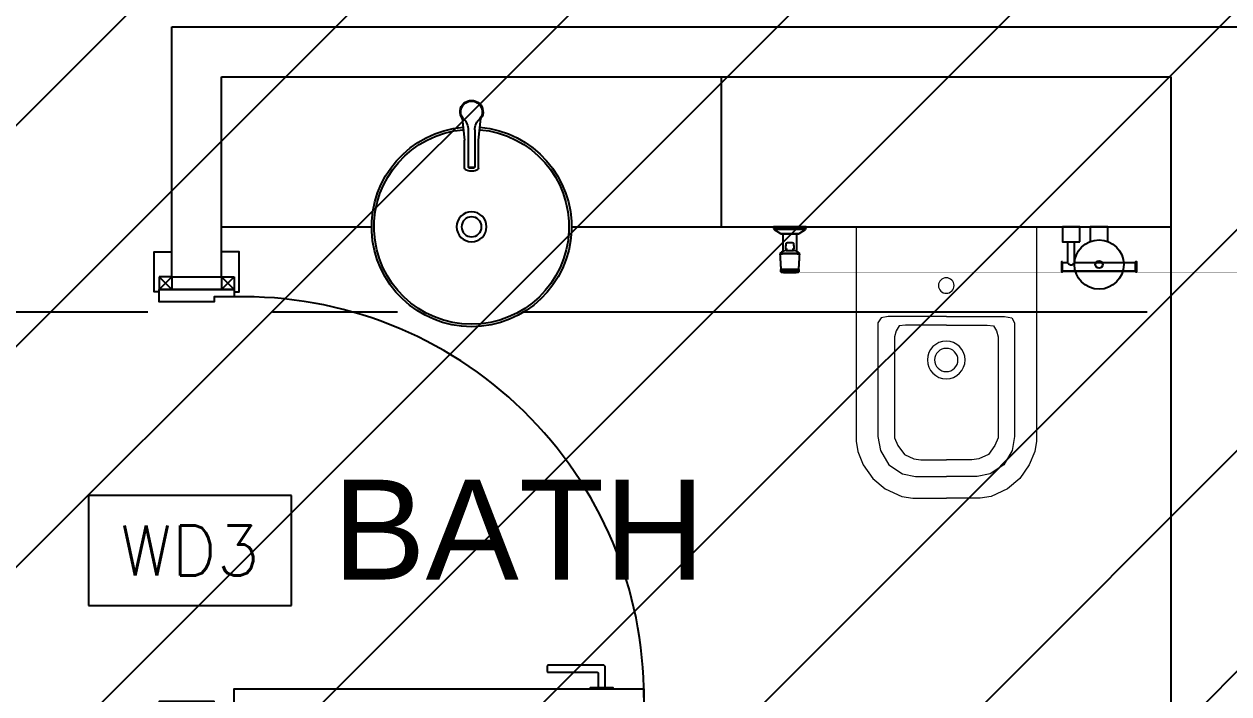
# Model space of a CAD drawing. Header units: centimetres. Extents: x -7408 to 35293, y -3951 to 3084.
# Drawn here: x -869.5 to -628.5, y 2064.5 to 2198.6 of the extents above; entities that cross this region are included whole.
import ezdxf

# ---------------------------------------------------------------- set-up
doc = ezdxf.new("R2010")
doc.units = ezdxf.units.CM
doc.header["$LTSCALE"] = 100
doc.header["$MEASUREMENT"] = 0
doc.header["$PDMODE"] = 35
doc.header["$PDSIZE"] = 2
doc.linetypes.add('GRID$0$GRID$0$XREF GRID$0$GRIDS$0$CENTER', pattern=[2, 1.25, -0.25, 0.25, -0.25])
for name, color, linetype in [('A0-01 FLOOR PLANS$0$BATH FIXTURES', 85, 'Continuous'), ('A0-01 FLOOR PLANS$0$COUNTERS', 85, 'Continuous'), ('A0-01 FLOOR PLANS$0$DOOR', 1, 'Continuous'), ('A0-01 FLOOR PLANS$0$TEXT', 3, 'Continuous'), ('A0-01 FLOOR PLANS$0$TEXT-SCHED', 3, 'Continuous'), ('A0-01 FLOOR PLANS$0$TILE', 252, 'Continuous'), ('A0-01 FLOOR PLANS$0$WALL-01', 7, 'Continuous'), ('DCCA-USABLE AREA', 10, 'Continuous'), ('GRID$0$XREF GRID', 11, 'GRID$0$GRID$0$XREF GRID$0$GRIDS$0$CENTER')]:
    doc.layers.add(name, color=color, linetype=linetype)
doc.styles.add('A0-01 FLOOR PLANS$0$A0-01 GROUND FLOOR PLAN - For Entry modification$0$ROMANS', font='romans')
doc.styles.add('A0-01 FLOOR PLANS$0$ART-PS-1', font='arial.ttf', dxfattribs={"height": 20})
doc.dimstyles.new('A0-01 FLOOR PLANS$0$A0-01 GROUND FLOOR PLAN - For Entry modification$0$text', dxfattribs={"dimtxt": 18, "dimasz": 10, "dimexe": 10, "dimexo": 10, "dimgap": -6, "dimtad": 1, "dimtih": 1, "dimtoh": 1, "dimdec": 0, "dimdsep": 46, "dimtxsty": 'A0-01 FLOOR PLANS$0$A0-01 GROUND FLOOR PLAN - For Entry modification$0$ROMANS', "dimblk1": 'A0-01 FLOOR PLANS$0$A0-01 GROUND FLOOR PLAN - For Entry modification$0$_ARCHTICK', "dimblk2": 'A0-01 FLOOR PLANS$0$A0-01 GROUND FLOOR PLAN - For Entry modification$0$_ARCHTICK', "dimsah": 1, "dimcen": 25, "dimdle": 10, "dimse1": 1, "dimse2": 1, "dimsd1": 1, "dimsd2": 1, "dimclrd": 1, "dimclre": 1, "dimclrt": 2, "dimadec": 0, "dimazin": 0, "dimtfac": 1, "dimtdec": 0, "dimtmove": 2, "dimatfit": 3, "dimldrblk": 'A0-01 FLOOR PLANS$0$A0-01 GROUND FLOOR PLAN - For Entry modification$0$_ARCHTICK', "dimfxl": 1, "dimtolj": 1, "dimtzin": 0, "dimarcsym": 0})

# ---------------------------------------------------------------- blocks, each defined once
blk = doc.blocks.new('GRID')
at = {"layer": 'GRID$0$XREF GRID'}
blk.add_line((-1969.8, 2140.98), (-230.24, 2140.98), dxfattribs=at)
blk = doc.blocks.new('A0-01 FLOOR PLANS$0$Bath_WashBasin_D-40_01')
for p, q in [((-1.4, -7.96), (-1.88, -3.63)), ((1.88, -3.63), (1.4, -7.96)), ((-0.65, -5.9), (-0.65, -13.37)), ((0.65, -5.9), (0.65, -13.37)), ((-1.4, -13.5), (-1.4, -7.96)), ((1.4, -13.5), (1.4, -7.96)), ((0.65, -13.37), (-0.65, -13.37))]:
    blk.add_line(p, q)
for radius in [3, 2]:
    blk.add_circle((0, -25.3), radius)
for centre, radius, start, end in [((0, -2.3), 2.3, 324.6388, 215.3612), ((0, -2.3), 2.15, 320.9725, 219.0275), ((-3.61, -5.89), 2.96, 359.8082, 49.0473), ((3.61, -5.89), 2.96, 130.9527, 180.1918), ((0, -25.3), 20, 94.8311, 85.1689), ((0, -25.3), 19.5, 94.7941, 85.2059), ((0, -12.55), 1.05, 231.7534, 308.2466)]:
    blk.add_arc(centre, radius, start, end)
blk.add_ellipse((0, -13.5), major_axis=(-1.4, 0), ratio=0.500001, start_param=6.283185, end_param=9.424778)
blk = doc.blocks.new('A0-01 FLOOR PLANS$0$BID2')
at = {"layer": 'A0-01 FLOOR PLANS$0$BATH FIXTURES', "lineweight": 18}
for points in [[(18.07, 0), (0, 0), (0, -42.87), (0.38, -44.94), (1.44, -47.63), (3.36, -50.37), (5.82, -52.44), (9.13, -53.98), (11.34, -54.31), (18.07, -54.31)], [(18.07, 0), (36.1, 0), (36.1, -42.87), (35.76, -44.94), (34.65, -47.63), (32.78, -50.37), (30.28, -52.44), (27.01, -53.98), (24.8, -54.31), (18.07, -54.31)], [(18.07, -17.93), (6.44, -17.93), (5, -18.22), (4.37, -19.23), (4.37, -41.96), (4.9, -44.75), (6.58, -47.63), (9.28, -49.41), (11.92, -49.99), (18.07, -49.99)], [(18.07, -17.93), (29.7, -17.93), (31.15, -18.22), (31.72, -19.23), (31.72, -41.96), (31.24, -44.75), (29.56, -47.63), (26.82, -49.41), (24.22, -49.99), (18.07, -49.99)], [(18.07, -19.66), (9.9, -19.66), (8.6, -19.8), (8.03, -20.81), (7.69, -22.01), (7.69, -42.2), (8.36, -43.74), (9.66, -45.56), (11.58, -46.43), (12.93, -46.62), (18.07, -46.62)], [(18.07, -19.66), (26.24, -19.66), (27.49, -19.8), (28.12, -20.81), (28.45, -22.01), (28.45, -42.2), (27.78, -43.74), (26.48, -45.56), (24.56, -46.43), (23.17, -46.62), (18.07, -46.62)]]:
    blk.add_lwpolyline(points, dxfattribs=at)
for points in [[(16.49, -11.75), (16.49, -10.89), (17.19, -10.19), (18.05, -10.19), (18.91, -10.19), (19.61, -10.89), (19.61, -11.75), (19.61, -12.61), (18.91, -13.31), (18.05, -13.31), (17.19, -13.31), (16.49, -12.61), (16.49, -11.75)], [(14.28, -26.65), (14.28, -24.57), (15.96, -22.88), (18.05, -22.88), (20.13, -22.88), (21.82, -24.57), (21.82, -26.65), (21.82, -28.74), (20.13, -30.42), (18.05, -30.42), (15.96, -30.42), (14.28, -28.74), (14.28, -26.65)], [(15.72, -26.65), (15.72, -25.36), (16.76, -24.32), (18.05, -24.32), (19.34, -24.32), (20.38, -25.36), (20.38, -26.65), (20.38, -27.94), (19.34, -28.98), (18.05, -28.98), (16.76, -28.98), (15.72, -27.94), (15.72, -26.65)]]:
    blk.add_open_spline(points, degree=3, knots=[0, 0, 0, 0, 1, 1, 1, 2, 2, 2, 3, 3, 3, 4, 4, 4, 4], dxfattribs=at)
blk = doc.blocks.new('A0-01 FLOOR PLANS$0$A$Cadd0125e')
at = {"layer": 'A0-01 FLOOR PLANS$0$BATH FIXTURES'}
for p, q in [((7.82, 5.1), (7.82, 1.4)), ((8.65, 0.09), (8.65, 6.41)), ((8.82, 6.5), (8.82, 0)), ((9.16, 1.25), (9.16, 5.25)), ((7.76, 4.63), (4.26, 4.63)), ((4.84, 3.94), (4.44, 3.93)), ((4.84, 3.94), (4.44, 3.93)), ((4.44, 2.57), (4.84, 2.56)), ((4.82, 3.93), (4.82, 3.93)), ((5.52, 4.07), (5.32, 4.07)), ((5.32, 2.42), (5.52, 2.43)), ((4.26, 1.86), (7.76, 1.86))]:
    blk.add_line(p, q, dxfattribs=at)
for points in [[(0.59, 5.04), (0.27, 5.04)], [(0.27, 1.46), (0.59, 1.46)]]:
    blk.add_lwpolyline(points, close=True, dxfattribs=at)
blk.add_lwpolyline([(3.89, 5.15, 0.00277), (3.87, 5.16, 0.001337), (3.87, 5.17, -0.020661), (3.87, 1.33, 0.001362), (3.87, 1.34, 0.00279), (3.89, 1.35)], format="xyb", dxfattribs=at)
for points in [[(8.65, 0.09, 0.257001), (8.82, 0), (9.16, 0), (9.16, 6.5), (8.82, 6.5, 0.257001), (8.65, 6.41), (7.82, 5.1, 0.142087), (7.76, 4.88), (7.76, 1.62, 0.142087), (7.82, 1.4)], [(0.03, 4.1, 0.404323), (0, 4.07, -0.404323)], [(0.03, 3.39, 0.404323), (0, 3.36, -0.404323)], [(0.03, 2.67, 0.404323), (0, 2.65, -0.404323)], [(0.04, 4.54, 0.404323), (0.01, 4.51, -0.404323)], [(0.01, 3.84, 0.056358), (0.01, 3.83, -0.056358)], [(0.04, 2.91, 0.404323), (0.01, 2.88, -0.404323)], [(0.05, 4.16, 0.404323), (0.02, 4.13, -0.404323)], [(0.05, 3, 0.404323), (0.02, 2.97, -0.404323)], [(0.04, 2.23, 0.404323), (0.01, 2.21, -0.404323)]]:
    blk.add_lwpolyline(points, format="xyb", close=True, dxfattribs=at)
for centre, radius, start, end in [((3.72, 5.02), 0.207, 45.4618, 99.4976), ((-27.86, 3.25), 31.61, 356.42, 3.5774), ((3.83, 5.11), 0.0651, 46.2112, 54.7843), ((2.67, 3.86), 1.77, 4.0599, 46.7105), ((2.67, 2.64), 1.77, 313.2898, 355.9537), ((19.33, 3.25), 14.91, 177.1752, 182.8246), ((3.72, 1.48), 0.204, 260.0327, 314.9167), ((3.83, 1.39), 0.0656, 306.8555, 313.7758)]:
    blk.add_arc(centre, radius, start, end, dxfattribs=at)
for centre, major_axis, ratio, start_param, end_param in [((0.63, 3.25), (0, 1.76), 0.017452, 0.079526, 3.069997), ((0.63, 3.25), (0, 1.76), 0.017452, 0.079526, 3.069997), ((0.63, 3.25), (0, 1.76), 0.017452, 0, 0.079526), ((0.63, 3.25), (0, 1.76), 0.017452, 0, 0.079526), ((4.71, 3.96), (0.197, -0.012), 0.259959, 4.930881, 5.439711), ((0.63, 3.25), (0, 1.76), 0.017452, 3.069997, 3.292425), ((0.63, 3.25), (0, 1.76), 0.017452, 3.069997, 3.292425), ((0.63, 3.25), (0, 1.76), 0.017452, 3.292425, 3.362535), ((0.63, 3.25), (0, 1.76), 0.017452, 3.292425, 3.362535)]:
    blk.add_ellipse(centre, major_axis=major_axis, ratio=ratio, start_param=start_param, end_param=end_param, dxfattribs=at)
for points, knots in [([(0.27, 1.46), (0.25, 1.46), (0.22, 1.46), (0.18, 1.46), (0.15, 1.48), (0.13, 1.49), (0.12, 1.5), (0.11, 1.51), (0.1, 1.53), (0.09, 1.55), (0.08, 1.57), (0.08, 1.58), (0.08, 1.6), (0.08, 1.63), (0.08, 1.67), (0.07, 1.71), (0.07, 1.76), (0.07, 1.83), (0.07, 1.9), (0.07, 1.99), (0.06, 2.08), (0.06, 2.17), (0.06, 2.27), (0.06, 2.37), (0.06, 2.47), (0.06, 2.59), (0.06, 2.73), (0.06, 2.89), (0.06, 3.05), (0.06, 3.21), (0.06, 3.35), (0.06, 3.47), (0.06, 3.59), (0.06, 3.72), (0.06, 3.84), (0.06, 3.96), (0.06, 4.08), (0.06, 4.2), (0.06, 4.3), (0.06, 4.39), (0.06, 4.48), (0.07, 4.55), (0.07, 4.62), (0.07, 4.68), (0.07, 4.74), (0.07, 4.78), (0.08, 4.83), (0.08, 4.86), (0.08, 4.9), (0.08, 4.92), (0.09, 4.94), (0.09, 4.95), (0.09, 4.96), (0.1, 4.97), (0.11, 4.99), (0.12, 5), (0.13, 5.01), (0.14, 5.02), (0.16, 5.03), (0.19, 5.04), (0.23, 5.04), (0.26, 5.04), (0.27, 5.04), (0.26, 5.04), (0.23, 5.04), (0.19, 5.04), (0.16, 5.03), (0.14, 5.02), (0.13, 5.01), (0.12, 5), (0.11, 4.99), (0.1, 4.97), (0.09, 4.96), (0.09, 4.95), (0.09, 4.94), (0.08, 4.92), (0.08, 4.9), (0.08, 4.86), (0.08, 4.83), (0.07, 4.78), (0.07, 4.74), (0.07, 4.68), (0.07, 4.62), (0.07, 4.55), (0.06, 4.48), (0.06, 4.39), (0.06, 4.3), (0.06, 4.2), (0.06, 4.08), (0.06, 3.96), (0.06, 3.84), (0.06, 3.72), (0.06, 3.59), (0.06, 3.47), (0.06, 3.35), (0.06, 3.21), (0.06, 3.05), (0.06, 2.89), (0.06, 2.73), (0.06, 2.59), (0.06, 2.47), (0.06, 2.37), (0.06, 2.27), (0.06, 2.17), (0.06, 2.08), (0.07, 1.99), (0.07, 1.9), (0.07, 1.83), (0.07, 1.76), (0.07, 1.71), (0.08, 1.67), (0.08, 1.63), (0.08, 1.6), (0.08, 1.58), (0.08, 1.57), (0.09, 1.55), (0.1, 1.53), (0.11, 1.51), (0.12, 1.5), (0.13, 1.49), (0.15, 1.48), (0.18, 1.46), (0.22, 1.46), (0.25, 1.46), (0.27, 1.46)], [0, 0, 0, 0, 0.009924, 0.017881, 0.02396, 0.02839, 0.031389, 0.033592, 0.038002, 0.047186, 0.057208, 0.072286, 0.088852, 0.106788, 0.126095, 0.146781, 0.16886, 0.192349, 0.217137, 0.241707, 0.265629, 0.288899, 0.311512, 0.333465, 0.354752, 0.375371, 0.405038, 0.434021, 0.464183, 0.495586, 0.517215, 0.539395, 0.562133, 0.585428, 0.608917, 0.63157, 0.657568, 0.68228, 0.70571, 0.727859, 0.749308, 0.768613, 0.78946, 0.811862, 0.829695, 0.848419, 0.868047, 0.888308, 0.910368, 0.929016, 0.937976, 0.945877, 0.954411, 0.961283, 0.965115, 0.969625, 0.972243, 0.975197, 0.979194, 0.984585, 0.991509, 1, 1, 1, 1.008491, 1.015415, 1.020806, 1.024803, 1.027757, 1.030375, 1.034885, 1.038717, 1.045589, 1.054123, 1.062024, 1.070984, 1.089632, 1.111692, 1.131953, 1.151581, 1.170305, 1.188138, 1.21054, 1.231387, 1.250692, 1.272141, 1.29429, 1.31772, 1.342432, 1.36843, 1.391083, 1.414572, 1.437867, 1.460605, 1.482785, 1.504414, 1.535817, 1.565979, 1.594962, 1.624629, 1.645248, 1.666535, 1.688488, 1.711101, 1.734371, 1.758293, 1.782863, 1.807651, 1.83114, 1.853219, 1.873905, 1.893212, 1.911148, 1.927714, 1.942792, 1.952814, 1.961998, 1.966408, 1.968611, 1.97161, 1.97604, 1.982119, 1.990076, 2, 2, 2, 2]), ([(0.27, 1.46), (0.27, 1.46), (0.27, 1.46), (0.27, 1.46), (0.26, 1.51), (0.26, 1.69), (0.25, 1.83), (0.25, 2.16), (0.25, 2.36), (0.24, 2.8), (0.24, 3.03), (0.24, 3.5), (0.24, 3.74), (0.25, 4.17), (0.25, 4.37), (0.25, 4.69), (0.26, 4.83), (0.26, 5), (0.27, 5.04), (0.27, 5.04), (0.27, 5.04), (0.26, 5), (0.26, 4.83), (0.25, 4.69), (0.25, 4.37), (0.25, 4.17), (0.24, 3.74), (0.24, 3.5), (0.24, 3.03), (0.24, 2.8), (0.25, 2.36), (0.25, 2.16), (0.25, 1.83), (0.26, 1.69), (0.26, 1.51), (0.27, 1.46), (0.27, 1.46), (0.27, 1.46), (0.27, 1.46)], [0, 0, 0, 0, 0.002872, 0.002872, 0.127872, 0.127872, 0.252872, 0.252872, 0.377872, 0.377872, 0.502872, 0.502872, 0.627872, 0.627872, 0.752872, 0.752872, 0.877872, 0.877872, 1, 1, 1, 1.12242, 1.12242, 1.247719, 1.247719, 1.373018, 1.373018, 1.498316, 1.498316, 1.623615, 1.623615, 1.748914, 1.748914, 1.874213, 1.874213, 1.999512, 1.999512, 2, 2, 2, 2]), ([(0.6, 5.04), (0.6, 5.04), (0.6, 5.04), (0.61, 5.04), (0.62, 5.03), (0.62, 5.03), (0.62, 5.02), (0.63, 5.02), (0.63, 5.01), (0.63, 5.01), (0.63, 5), (0.63, 5.01), (0.63, 5.01), (0.63, 5.02), (0.62, 5.02), (0.62, 5.03), (0.62, 5.03), (0.61, 5.04), (0.6, 5.04), (0.6, 5.04), (0.6, 5.04)], [0, 0, 0, 0, 0.040837, 0.104882, 0.170099, 0.240859, 0.347859, 0.486894, 0.698093, 1, 1, 1, 1.301907, 1.513106, 1.652141, 1.759141, 1.829901, 1.895118, 1.959163, 2, 2, 2, 2]), ([(0.63, 1.52), (0.63, 1.53), (0.63, 1.53), (0.63, 1.56), (0.63, 1.59), (0.62, 1.68), (0.62, 1.73), (0.62, 1.86), (0.61, 1.93), (0.61, 2.09), (0.61, 2.18), (0.61, 2.37), (0.61, 2.47), (0.61, 2.79), (0.6, 3.02), (0.6, 3.25), (0.6, 3.48), (0.61, 3.71), (0.61, 4.13), (0.61, 4.33), (0.61, 4.57), (0.62, 4.64), (0.62, 4.77), (0.62, 4.82), (0.63, 4.91), (0.63, 4.94), (0.63, 4.97), (0.63, 4.97), (0.63, 4.98)], [0, 0, 0, 0, 0.031344, 0.031344, 0.169724, 0.169724, 0.308103, 0.308103, 0.446482, 0.446482, 0.584862, 0.584862, 0.723241, 0.723241, 1, 1, 1, 1.277961, 1.277961, 1.555923, 1.555923, 1.694904, 1.694904, 1.833884, 1.833884, 1.972865, 1.972865, 2, 2, 2, 2]), ([(0.68, 5.05), (0.68, 5.05), (0.67, 5.05), (0.66, 5.04), (0.65, 5.04), (0.65, 5.03), (0.64, 5.02), (0.64, 5.02), (0.64, 5.01), (0.63, 5), (0.63, 5), (0.63, 4.99), (0.63, 4.98), (0.63, 4.98)], [0, 0, 0, 0, 0.018142, 0.075916, 0.128935, 0.180639, 0.234525, 0.295667, 0.372066, 0.476166, 0.632104, 0.912558, 1, 1, 1, 1]), ([(0.03, 3.83), (0.03, 3.83), (0.03, 3.83), (0.02, 3.83), (0.01, 3.83), (0.01, 3.84), (0.01, 3.85), (0, 3.85), (0, 3.85), (0, 3.85), (0, 3.86), (0, 3.85), (0, 3.85), (0, 3.85), (0.01, 3.85), (0.01, 3.84), (0.01, 3.83), (0.02, 3.83), (0.03, 3.83), (0.03, 3.83), (0.03, 3.83)], [0, 0, 0, 0, 0.017198, 0.209791, 0.385258, 0.529689, 0.655532, 0.744471, 0.846042, 1, 1, 1, 1.153958, 1.255529, 1.344468, 1.470311, 1.614742, 1.790209, 1.982802, 2, 2, 2, 2]), ([(0.03, 3.11), (0.03, 3.11), (0.03, 3.11), (0.02, 3.12), (0.01, 3.12), (0, 3.13), (0, 3.13), (0, 3.14), (0, 3.14), (0, 3.14), (0, 3.14), (0, 3.14), (0, 3.14), (0, 3.14), (0, 3.13), (0, 3.13), (0.01, 3.12), (0.02, 3.12), (0.03, 3.11), (0.03, 3.11), (0.03, 3.11)], [0, 0, 0, 0, 0.017198, 0.209791, 0.385258, 0.529689, 0.655532, 0.744471, 0.846042, 1, 1, 1, 1.153958, 1.255529, 1.344468, 1.470311, 1.614742, 1.790209, 1.982802, 2, 2, 2, 2]), ([(0.03, 2.4), (0.03, 2.4), (0.03, 2.4), (0.02, 2.41), (0.01, 2.41), (0.01, 2.42), (0.01, 2.42), (0, 2.43), (0, 2.43), (0, 2.43), (0, 2.43), (0, 2.43), (0, 2.43), (0, 2.43), (0.01, 2.42), (0.01, 2.42), (0.01, 2.41), (0.02, 2.41), (0.03, 2.4), (0.03, 2.4), (0.03, 2.4)], [0, 0, 0, 0, 0.017198, 0.209791, 0.385258, 0.529689, 0.655532, 0.744471, 0.846042, 1, 1, 1, 1.153958, 1.255529, 1.344468, 1.470311, 1.614742, 1.790209, 1.982802, 2, 2, 2, 2]), ([(0.04, 4.27), (0.04, 4.27), (0.04, 4.26), (0.03, 4.27), (0.02, 4.27), (0.02, 4.28), (0.02, 4.28), (0.02, 4.29), (0.01, 4.29), (0.01, 4.29), (0.01, 4.29), (0.01, 4.29), (0.01, 4.29), (0.02, 4.29), (0.02, 4.28), (0.02, 4.28), (0.02, 4.27), (0.03, 4.27), (0.04, 4.26), (0.04, 4.27), (0.04, 4.27)], [0, 0, 0, 0, 0.017198, 0.209791, 0.385258, 0.529689, 0.655532, 0.744471, 0.846042, 1, 1, 1, 1.153958, 1.255529, 1.344468, 1.470311, 1.614742, 1.790209, 1.982802, 2, 2, 2, 2]), ([(0.04, 3.59), (0.04, 3.59), (0.04, 3.59), (0.03, 3.59), (0.02, 3.6), (0.01, 3.6), (0.01, 3.61), (0.01, 3.61), (0.01, 3.62), (0.01, 3.62), (0.01, 3.62), (0.01, 3.62), (0.01, 3.62), (0.01, 3.61), (0.01, 3.61), (0.01, 3.6), (0.02, 3.6), (0.03, 3.59), (0.04, 3.59), (0.04, 3.59), (0.04, 3.59)], [0, 0, 0, 0, 0.017198, 0.209791, 0.385258, 0.529689, 0.655532, 0.744471, 0.846042, 1, 1, 1, 1.153958, 1.255529, 1.344468, 1.470311, 1.614742, 1.790209, 1.982802, 2, 2, 2, 2]), ([(0.01, 2.66), (0.01, 2.66), (0.01, 2.67), (0.01, 2.67), (0.01, 2.67), (0.01, 2.67), (0.01, 2.67), (0.01, 2.66), (0.01, 2.66)], [0, 0, 0, 0, 0.369056, 1, 1, 1, 1.630944, 2, 2, 2, 2]), ([(0.05, 3.5), (0.05, 3.5), (0.04, 3.5), (0.04, 3.51), (0.03, 3.51), (0.02, 3.52), (0.02, 3.52), (0.02, 3.53), (0.02, 3.53), (0.02, 3.53), (0.02, 3.53), (0.02, 3.53), (0.02, 3.53), (0.02, 3.53), (0.02, 3.52), (0.02, 3.52), (0.03, 3.51), (0.04, 3.51), (0.04, 3.5), (0.05, 3.5), (0.05, 3.5)], [0, 0, 0, 0, 0.017198, 0.209791, 0.385258, 0.529689, 0.655532, 0.744471, 0.846042, 1, 1, 1, 1.153958, 1.255529, 1.344468, 1.470311, 1.614742, 1.790209, 1.982802, 2, 2, 2, 2]), ([(4.84, 2.58), (4.81, 2.59), (4.78, 2.59), (4.75, 2.59), (4.65, 2.59), (4.54, 2.59), (4.44, 2.59)], [0, 0, 0, 0, 1, 1, 1, 2, 2, 2, 2]), ([(4.74, 4.06), (4.72, 4.06), (4.7, 4.06), (4.67, 4.06), (4.66, 4.05), (4.65, 4.05), (4.64, 4.05), (4.62, 4.05), (4.6, 4.04), (4.59, 4.02), (4.57, 4.01), (4.56, 3.99), (4.55, 3.96), (4.54, 3.94), (4.54, 3.93), (4.54, 3.93)], [0, 0, 0, 0, 0.261916, 0.442765, 0.490102, 0.537322, 0.596088, 0.655775, 0.714696, 0.772041, 0.819201, 0.865142, 0.929777, 0.998908, 1, 1, 1, 1]), ([(4.54, 2.57), (4.54, 2.56), (4.55, 2.54), (4.56, 2.51), (4.57, 2.49), (4.58, 2.48), (4.59, 2.47), (4.61, 2.46), (4.62, 2.45), (4.64, 2.44), (4.65, 2.44), (4.66, 2.44), (4.67, 2.44), (4.69, 2.44), (4.71, 2.43), (4.73, 2.43), (4.73, 2.43)], [0, 0, 0, 0, 0.062609, 0.129698, 0.190349, 0.232139, 0.269729, 0.30588, 0.36386, 0.421572, 0.479984, 0.53868, 0.587117, 0.636096, 0.881647, 1, 1, 1, 1]), ([(4.74, 4.06), (4.83, 4.07), (4.92, 4.07), (5.02, 4.07), (5.09, 4.07), (5.17, 4.07), (5.24, 4.07), (5.31, 4.07), (5.38, 4.07), (5.44, 4.07)], [0, 0, 0, 0, 1, 1, 1, 2, 2, 2, 3, 3, 3, 3]), ([(5.44, 2.43), (5.38, 2.43), (5.31, 2.42), (5.24, 2.42), (5.17, 2.42), (5.09, 2.42), (5.02, 2.42), (4.92, 2.42), (4.83, 2.42), (4.74, 2.43)], [0, 0, 0, 0, 1, 1, 1, 2, 2, 2, 3, 3, 3, 3]), ([(5.52, 2.43), (5.53, 2.43), (5.55, 2.43), (5.58, 2.43), (5.61, 2.43), (5.63, 2.43), (5.65, 2.43), (5.67, 2.43), (5.69, 2.44), (5.71, 2.44), (5.72, 2.44), (5.74, 2.44), (5.75, 2.44), (5.77, 2.45), (5.78, 2.45), (5.79, 2.45), (5.79, 2.45), (5.8, 2.46), (5.81, 2.46), (5.82, 2.46), (5.82, 2.47), (5.83, 2.47), (5.84, 2.48), (5.85, 2.49), (5.87, 2.51), (5.88, 2.53), (5.89, 2.56), (5.9, 2.6), (5.91, 2.64), (5.92, 2.69), (5.93, 2.75), (5.93, 2.8), (5.94, 2.84), (5.94, 2.87), (5.94, 2.9), (5.94, 2.95), (5.95, 3.01), (5.95, 3.09), (5.95, 3.18), (5.95, 3.27), (5.95, 3.37), (5.95, 3.46), (5.94, 3.55), (5.94, 3.62), (5.93, 3.67), (5.93, 3.71), (5.92, 3.76), (5.92, 3.8), (5.91, 3.85), (5.9, 3.88), (5.89, 3.91), (5.89, 3.94), (5.88, 3.96), (5.87, 3.98), (5.86, 4), (5.85, 4.01), (5.84, 4.02), (5.83, 4.02), (5.82, 4.03), (5.82, 4.03), (5.81, 4.04), (5.8, 4.04), (5.79, 4.04), (5.78, 4.04), (5.78, 4.05), (5.77, 4.05), (5.76, 4.05), (5.75, 4.05), (5.74, 4.05), (5.72, 4.06), (5.71, 4.06), (5.69, 4.06), (5.67, 4.06), (5.66, 4.06), (5.64, 4.06), (5.62, 4.06), (5.6, 4.07), (5.58, 4.07), (5.56, 4.07), (5.56, 4.07)], [0, 0, 0, 0, 0.034691, 0.066377, 0.095186, 0.121282, 0.144852, 0.166081, 0.185168, 0.198757, 0.215917, 0.236123, 0.253223, 0.267206, 0.276209, 0.285043, 0.295811, 0.304095, 0.310563, 0.315945, 0.319875, 0.324511, 0.330106, 0.335887, 0.343605, 0.354236, 0.366908, 0.378747, 0.392043, 0.407307, 0.422694, 0.435607, 0.441339, 0.447544, 0.455288, 0.462789, 0.477632, 0.492677, 0.508995, 0.526024, 0.543675, 0.561661, 0.578526, 0.595192, 0.605393, 0.613569, 0.622125, 0.635568, 0.648559, 0.659166, 0.668835, 0.678191, 0.688076, 0.698939, 0.708058, 0.711559, 0.715397, 0.719322, 0.723637, 0.72731, 0.732041, 0.737264, 0.743366, 0.750983, 0.761063, 0.770186, 0.779166, 0.790116, 0.803025, 0.820484, 0.841437, 0.854477, 0.86953, 0.886728, 0.906336, 0.927258, 0.950798, 0.9772, 1, 1, 1, 1]), ([(0.04, 1.96), (0.04, 1.96), (0.04, 1.96), (0.03, 1.97), (0.02, 1.97), (0.02, 1.98), (0.02, 1.98), (0.02, 1.99), (0.01, 1.99), (0.01, 1.99), (0.01, 1.99), (0.01, 1.99), (0.01, 1.99), (0.02, 1.99), (0.02, 1.98), (0.02, 1.98), (0.02, 1.97), (0.03, 1.97), (0.04, 1.96), (0.04, 1.96), (0.04, 1.96)], [0, 0, 0, 0, 0.017198, 0.209791, 0.385258, 0.529689, 0.655532, 0.744471, 0.846042, 1, 1, 1, 1.153958, 1.255529, 1.344468, 1.470311, 1.614742, 1.790209, 1.982802, 2, 2, 2, 2]), ([(0.05, 2.34), (0.05, 2.34), (0.04, 2.34), (0.04, 2.35), (0.03, 2.35), (0.02, 2.36), (0.02, 2.36), (0.02, 2.37), (0.02, 2.37), (0.02, 2.37), (0.02, 2.37), (0.02, 2.37), (0.02, 2.37), (0.02, 2.37), (0.02, 2.36), (0.02, 2.36), (0.03, 2.35), (0.04, 2.35), (0.04, 2.34), (0.05, 2.34), (0.05, 2.34)], [0, 0, 0, 0, 0.017198, 0.209791, 0.385258, 0.529689, 0.655532, 0.744471, 0.846042, 1, 1, 1, 1.153958, 1.255529, 1.344468, 1.470311, 1.614742, 1.790209, 1.982802, 2, 2, 2, 2]), ([(0.63, 1.5), (0.63, 1.5), (0.63, 1.5), (0.63, 1.49), (0.63, 1.48), (0.62, 1.48), (0.62, 1.47), (0.62, 1.47), (0.62, 1.46), (0.61, 1.46), (0.6, 1.45), (0.59, 1.46), (0.59, 1.46), (0.59, 1.46), (0.6, 1.45), (0.61, 1.46), (0.62, 1.46), (0.62, 1.47), (0.62, 1.47), (0.62, 1.48), (0.63, 1.48), (0.63, 1.49), (0.63, 1.5), (0.63, 1.5), (0.63, 1.5)], [0, 0, 0, 0, 0.003514, 0.353947, 0.551493, 0.672416, 0.756463, 0.821383, 0.877965, 0.933598, 0.994778, 1, 1, 1, 1.005222, 1.066402, 1.122035, 1.178617, 1.243537, 1.327584, 1.448507, 1.646053, 1.996486, 2, 2, 2, 2]), ([(0.63, 1.52), (0.63, 1.52), (0.63, 1.51), (0.63, 1.5), (0.64, 1.49), (0.64, 1.49), (0.64, 1.48), (0.65, 1.47), (0.65, 1.46), (0.66, 1.46), (0.67, 1.45), (0.68, 1.45), (0.68, 1.45)], [0, 0, 0, 0, 0.087435, 0.430457, 0.580647, 0.688337, 0.753671, 0.81216, 0.867684, 0.92348, 0.980477, 1, 1, 1, 1])]:
    blk.add_open_spline(points, degree=3, knots=knots, dxfattribs=at)
for points, weights, knots in [([(0.63, 1.65), (0.61, 1.65), (0.6, 2.45), (0.59, 3.25), (0.6, 4.05), (0.61, 4.85), (0.63, 4.85), (0.6, 4.85), (0.6, 3.25), (0.6, 1.65), (0.63, 1.65)], [1, 0.866025403784, 1, 0.866025403784, 1, 0.866025403784, 1, 0.707106781187, 1, 0.707106781187, 1], [0, 0, 0, 1.047198, 1.047198, 2.094395, 2.094395, 3.141593, 3.141593, 4.712389, 4.712389, 6.283185, 6.283185, 6.283185]), ([(0.63, 5), (0.63, 4.99), (0.63, 4.98), (0.63, 4.99), (0.63, 5), (0.63, 5.01), (0.63, 5.01), (0.63, 5.01), (0.63, 5)], [1, 0.999435686662, 1, 0.999435686662, 1, 0.997653932691, 1, 0.997653932691, 1], [0, 0, 0, 0.0671932, 0.0671932, 0.1343865, 0.1343865, 0.2714116, 0.2714116, 0.4084367, 0.4084367, 0.4084367]), ([(0, 3.86), (0, 3.88), (0, 3.96), (0, 4.05), (0, 4.06), (0, 4.05), (0, 3.96), (0, 3.88), (0, 3.86)], [1, 0.771731449229, 1, 0.771731449229, 1, 0.771731449229, 1, 0.771731449229, 1], [0, 0, 0, 1.378474, 1.378474, 2.756948, 2.756948, 4.135422, 4.135422, 5.513896, 5.513896, 5.513896]), ([(0, 3.15), (0, 3.16), (0, 3.25), (0, 3.34), (0, 3.35), (0, 3.34), (0, 3.25), (0, 3.16), (0, 3.15)], [1, 0.771731449229, 1, 0.771731449229, 1, 0.771731449229, 1, 0.771731449229, 1], [0, 0, 0, 1.378474, 1.378474, 2.756948, 2.756948, 4.135422, 4.135422, 5.513896, 5.513896, 5.513896]), ([(0, 2.44), (0, 2.45), (0, 2.54), (0, 2.63), (0, 2.64), (0, 2.63), (0, 2.54), (0, 2.45), (0, 2.44)], [1, 0.771731449229, 1, 0.771731449229, 1, 0.771731449229, 1, 0.771731449229, 1], [0, 0, 0, 1.378474, 1.378474, 2.756948, 2.756948, 4.135422, 4.135422, 5.513896, 5.513896, 5.513896]), ([(0.01, 4.3), (0.01, 4.31), (0.01, 4.4), (0.01, 4.49), (0.01, 4.5), (0.01, 4.49), (0.01, 4.4), (0.01, 4.31), (0.01, 4.3)], [1, 0.771731449229, 1, 0.771731449229, 1, 0.771731449229, 1, 0.771731449229, 1], [0, 0, 0, 1.378474, 1.378474, 2.756948, 2.756948, 4.135422, 4.135422, 5.513896, 5.513896, 5.513896]), ([(0.01, 3.62), (0.01, 3.64), (0.01, 3.73), (0.01, 3.81), (0.01, 3.83), (0.01, 3.81), (0.01, 3.73), (0.01, 3.64), (0.01, 3.62)], [1, 0.771731449229, 1, 0.771731449229, 1, 0.771731449229, 1, 0.771731449229, 1], [0, 0, 0, 1.378474, 1.378474, 2.756948, 2.756948, 4.135422, 4.135422, 5.513896, 5.513896, 5.513896]), ([(0.01, 2.67), (0.01, 2.69), (0.01, 2.77), (0.01, 2.86), (0.01, 2.88), (0.01, 2.86), (0.01, 2.77), (0.01, 2.69), (0.01, 2.67)], [1, 0.771731449229, 1, 0.771731449229, 1, 0.771731449229, 1, 0.771731449229, 1], [0, 0, 0, 1.378474, 1.378474, 2.756948, 2.756948, 4.135422, 4.135422, 5.513896, 5.513896, 5.513896]), ([(0.02, 3.54), (0.02, 3.55), (0.02, 3.6), (0.02, 3.55), (0.02, 3.54)], [1, 0.880136793313, 1, 0.880136793313, 1], [0, 0, 0, 0.989292, 0.989292, 1.978584, 1.978584, 1.978584]), ([(0.02, 2.9), (0.02, 2.95), (0.02, 2.96), (0.02, 2.95), (0.02, 2.9)], [1, 0.876807866783, 1, 0.876807866783, 1], [0, 0, 0, 1.003227, 1.003227, 2.006454, 2.006454, 2.006454]), ([(0.03, 3.83), (0.03, 3.83), (0.03, 3.96), (0.03, 4.1), (0.03, 4.1), (0.05, 4.1), (0.06, 4.1), (0.05, 4.1), (0.03, 4.1), (0.03, 4.1), (0.03, 3.96), (0.03, 3.83), (0.03, 3.83), (0.05, 3.83), (0.06, 3.83), (0.05, 3.83), (0.03, 3.83)], [1, 0.707214493379, 1, 0.707214493379, 1, 1, 1, 1, 1, 0.707214493379, 1, 0.707214493379, 1, 1, 1, 1, 1], [0, 0, 0, 1.570492, 1.570492, 3.140983, 3.140983, 4.140983, 4.140983, 5.140983, 5.140983, 6.711475, 6.711475, 8.281967, 8.281967, 9.281967, 9.281967, 10.281967, 10.281967, 10.281967]), ([(0.03, 3.39), (0.03, 3.4), (0.03, 3.43), (0.03, 3.47), (0.03, 3.52), (0.03, 3.47), (0.03, 3.43), (0.03, 3.4), (0.03, 3.39)], [1, 0.919204368944, 1, 0.919204368944, 1, 0.919204368944, 1, 0.919204368944, 1], [0, 0, 0, 0.809482, 0.809482, 1.618964, 1.618964, 2.428447, 2.428447, 3.237929, 3.237929, 3.237929]), ([(0.03, 3.11), (0.03, 3.11), (0.03, 3.25), (0.03, 3.39), (0.03, 3.39), (0.04, 3.39), (0.06, 3.39), (0.04, 3.39), (0.03, 3.39), (0.03, 3.39), (0.03, 3.25), (0.03, 3.11), (0.03, 3.11), (0.04, 3.11), (0.06, 3.11), (0.04, 3.11), (0.03, 3.11)], [1, 0.707214493378, 1, 0.707214493378, 1, 1, 1, 1, 1, 0.707214493381, 1, 0.707214493381, 1, 1, 1, 1, 1], [0, 0, 0, 1.570492, 1.570492, 3.140983, 3.140983, 4.140983, 4.140983, 5.140983, 5.140983, 6.711475, 6.711475, 8.281967, 8.281967, 9.281967, 9.281967, 10.281967, 10.281967, 10.281967]), ([(0.03, 2.98), (0.03, 3.03), (0.03, 3.07), (0.03, 3.1), (0.03, 3.11), (0.03, 3.1), (0.03, 3.07), (0.03, 3.03), (0.03, 2.98)], [1, 0.918085200288, 1, 0.918085200288, 1, 0.918085200288, 1, 0.918085200288, 1], [0, 0, 0, 0.815148, 0.815148, 1.630295, 1.630295, 2.445443, 2.445443, 3.260591, 3.260591, 3.260591]), ([(0.03, 2.4), (0.03, 2.4), (0.03, 2.54), (0.03, 2.67), (0.03, 2.67), (0.05, 2.67), (0.06, 2.67), (0.05, 2.67), (0.03, 2.67), (0.03, 2.67), (0.03, 2.54), (0.03, 2.4), (0.03, 2.4), (0.05, 2.4), (0.06, 2.4), (0.05, 2.4), (0.03, 2.4)], [1, 0.707214493381, 1, 0.707214493381, 1, 1, 1, 1, 1, 0.707214493379, 1, 0.707214493379, 1, 1, 1, 1, 1], [0, 0, 0, 1.570492, 1.570492, 3.140983, 3.140983, 4.140983, 4.140983, 5.140983, 5.140983, 6.711475, 6.711475, 8.281967, 8.281967, 9.281967, 9.281967, 10.281967, 10.281967, 10.281967]), ([(0.04, 4.27), (0.04, 4.27), (0.04, 4.4), (0.04, 4.54), (0.04, 4.54), (0.06, 4.54), (0.07, 4.54), (0.06, 4.54), (0.04, 4.54), (0.04, 4.54), (0.04, 4.4), (0.04, 4.27), (0.04, 4.27), (0.05, 4.27), (0.06, 4.26), (0.05, 4.27), (0.04, 4.27)], [1, 0.707214493379, 1, 0.707214493379, 1, 1, 1, 1, 1, 0.707214493381, 1, 0.707214493381, 1, 1, 1, 1, 1], [0, 0, 0, 1.570492, 1.570492, 3.140983, 3.140983, 4.140983, 4.140983, 5.140983, 5.140983, 6.711475, 6.711475, 8.281967, 8.281967, 9.281967, 9.281967, 10.281967, 10.281967, 10.281967]), ([(0.04, 4.1), (0.05, 4.16), (0.05, 4.16), (0.05, 4.16), (0.06, 4.16), (0.05, 4.16), (0.05, 4.16), (0.05, 4.16), (0.04, 4.1)], [1, 0.884663674898, 1, 1, 1, 1, 1, 0.884663674898, 1], [0, 0, 0, 0.970048, 0.970048, 1.970048, 1.970048, 2.970048, 2.970048, 3.940097, 3.940097, 3.940097]), ([(0.04, 3.83), (0.04, 3.76), (0.04, 3.68), (0.04, 3.59), (0.04, 3.59), (0.05, 3.59), (0.06, 3.59), (0.05, 3.59), (0.04, 3.59), (0.04, 3.59), (0.04, 3.68), (0.04, 3.76), (0.04, 3.83)], [1, 0.824380766099, 1, 0.824380766099, 1, 1, 1, 1, 1, 0.824519982907, 1, 0.824519982907, 1], [0, 0, 0, 1.203378, 1.203378, 2.406756, 2.406756, 3.406756, 3.406756, 4.406756, 4.406756, 5.609642, 5.609642, 6.812528, 6.812528, 6.812528]), ([(0.04, 2.67), (0.04, 2.74), (0.04, 2.82), (0.04, 2.91), (0.04, 2.91), (0.05, 2.91), (0.06, 2.91), (0.05, 2.91), (0.04, 2.91), (0.04, 2.91), (0.04, 2.82), (0.04, 2.74), (0.04, 2.67)], [1, 0.825991228198, 1, 0.825991228198, 1, 1, 1, 1, 1, 0.825991228198, 1, 0.825991228198, 1], [0, 0, 0, 1.197676, 1.197676, 2.395352, 2.395352, 3.395352, 3.395352, 4.395352, 4.395352, 5.593027, 5.593027, 6.790703, 6.790703, 6.790703]), ([(0.05, 3.5), (0.05, 3.5), (0.05, 3.59), (0.05, 3.5), (0.05, 3.5), (0.05, 3.5), (0.06, 3.5), (0.05, 3.5), (0.05, 3.5)], [1, 0.826224660362, 1, 0.826224660368, 1, 1, 1, 1, 1], [0, 0, 0, 1.196847, 1.196847, 2.393695, 2.393695, 3.393695, 3.393695, 4.393695, 4.393695, 4.393695]), ([(0.05, 2.91), (0.05, 3), (0.05, 3), (0.05, 3), (0.06, 3), (0.05, 3), (0.05, 3), (0.05, 3), (0.05, 2.91)], [1, 0.826224660367, 1, 1, 1, 1, 1, 0.826224660367, 1], [0, 0, 0, 1.196847, 1.196847, 2.196847, 2.196847, 3.196847, 3.196847, 4.393695, 4.393695, 4.393695]), ([(4.44, 3.91), (4.6, 3.91), (4.75, 3.91), (4.8, 3.91), (4.84, 3.92)], [1, 1, 1, 0.967192798555, 1], [0, 0, 0, 1, 1, 1.513717, 1.513717, 1.513717]), ([(0.01, 2), (0.01, 2.01), (0.01, 2.1), (0.01, 2.19), (0.01, 2.2), (0.01, 2.19), (0.01, 2.1), (0.01, 2.01), (0.01, 2)], [1, 0.771731449229, 1, 0.771731449229, 1, 0.771731449229, 1, 0.771731449229, 1], [0, 0, 0, 1.378474, 1.378474, 2.756948, 2.756948, 4.135422, 4.135422, 5.513896, 5.513896, 5.513896]), ([(0.05, 2.34), (0.05, 2.34), (0.04, 2.4), (0.05, 2.34), (0.05, 2.34), (0.05, 2.34), (0.06, 2.34), (0.05, 2.34), (0.05, 2.34)], [1, 0.884663674904, 1, 0.884663674899, 1, 1, 1, 1, 1], [0, 0, 0, 0.970048, 0.970048, 1.940097, 1.940097, 2.940097, 2.940097, 3.940097, 3.940097, 3.940097]), ([(0.04, 1.96), (0.04, 1.96), (0.04, 2.1), (0.04, 2.23), (0.04, 2.23), (0.05, 2.23), (0.06, 2.24), (0.05, 2.23), (0.04, 2.23), (0.04, 2.23), (0.04, 2.1), (0.04, 1.96), (0.04, 1.96), (0.06, 1.96), (0.07, 1.96), (0.06, 1.96), (0.04, 1.96)], [1, 0.707214493379, 1, 0.707214493379, 1, 1, 1, 1, 1, 0.707214493379, 1, 0.707214493379, 1, 1, 1, 1, 1], [0, 0, 0, 1.570492, 1.570492, 3.140983, 3.140983, 4.140983, 4.140983, 5.140983, 5.140983, 6.711475, 6.711475, 8.281967, 8.281967, 9.281967, 9.281967, 10.281967, 10.281967, 10.281967])]:
    blk.add_rational_spline(points, weights, degree=2, knots=knots, dxfattribs=at)
for points in [[(3.69, 5.22), (2.69, 5.16), (1.69, 5.11), (0.68, 5.05)], [(4.59, 2.57), (4.59, 2.57), (4.59, 2.57), (4.59, 2.57)], [(4.84, 2.58), (4.81, 2.59), (4.78, 2.59), (4.75, 2.59)], [(4.84, 3.94), (4.84, 3.94), (4.84, 3.94), (4.84, 3.94)], [(5.52, 2.43), (5.52, 2.43), (5.52, 2.43), (5.52, 2.43)], [(5.53, 4.07), (5.53, 4.07), (5.54, 4.07), (5.55, 4.07)], [(0.68, 1.45), (1.69, 1.39), (2.69, 1.34), (3.69, 1.28)]]:
    blk.add_open_spline(points, degree=3, dxfattribs=at)
blk = doc.blocks.new('A0-01 FLOOR PLANS$0$A$C9e603a0f')
at = {"layer": 'A0-01 FLOOR PLANS$0$BATH FIXTURES'}
for p, q in [((5.8, 2.95), (5.8, 0)), ((9.3, 0), (9.3, 2.95)), ((5.8, 0), (9.3, 0))]:
    blk.add_line(p, q, dxfattribs=at)
for points in [[(0.25, 9), (0, 9), (0, 7), (0.25, 7)], [(14.85, 7), (15.1, 7), (15.1, 9), (14.85, 9)], [(11.4, 3), (11.4, 0), (14.9, 0), (14.9, 3)]]:
    blk.add_lwpolyline(points, close=True, dxfattribs=at)
for points in [[(14.85, 8.8), (0.25, 8.8), (0.25, 7.2), (12.45, 7.2), (12.45, 3)], [(13.85, 3), (13.85, 7.2), (14.85, 7.2)]]:
    blk.add_lwpolyline(points, dxfattribs=at)
for radius in [4.93, 0.75, 0.7]:
    blk.add_circle((7.55, 7.55), radius, dxfattribs=at)
blk.add_open_spline([(13.85, 7.2), (13.85, 7.2), (13.85, 7.2), (13.85, 7.2), (13.83, 7.22), (13.75, 7.28), (13.7, 7.33), (13.57, 7.43), (13.5, 7.48), (13.34, 7.57), (13.25, 7.61), (13.05, 7.61), (12.96, 7.57), (12.79, 7.48), (12.72, 7.43), (12.6, 7.33), (12.55, 7.28), (12.47, 7.22), (12.45, 7.2), (12.45, 7.2)], degree=3, knots=[0, 0, 0, 0, 0.000914, 0.000914, 0.1258, 0.1258, 0.250685, 0.250685, 0.375571, 0.375571, 0.500457, 0.500457, 0.625343, 0.625343, 0.750228, 0.750228, 0.875114, 0.875114, 1, 1, 1, 1], dxfattribs=at)
blk = doc.blocks.new('A0-01 FLOOR PLANS$0$A$Ce9c97c7e')
at = {"layer": 'A0-01 FLOOR PLANS$0$BATH FIXTURES', "color": 5}
blk.add_blockref('A0-01 FLOOR PLANS$0$A$Cadd0125e', (-9.16, 28.07), dxfattribs=at)
at = {"layer": 'A0-01 FLOOR PLANS$0$BATH FIXTURES'}
for name, p, rotation in [('A0-01 FLOOR PLANS$0$BID2', (0, 18.07), 270), ('A0-01 FLOOR PLANS$0$A$C9e603a0f', (0, -38.1), 90)]:
    blk.add_blockref(name, p, dxfattribs=dict(at, rotation=rotation))
blk = doc.blocks.new('*D564')
at = {"layer": 'A0-01 FLOOR PLANS$0$TEXT-SCHED', "color": 1, "lineweight": -2, "transparency": 16777216}
for p, q in [((-816.06, 2104.21), (-856.63, 2104.21)), ((-856.63, 2104.21), (-856.63, 2082.21)), ((-816.06, 2082.21), (-816.06, 2104.21)), ((-856.63, 2082.21), (-816.06, 2082.21))]:
    blk.add_line(p, q, dxfattribs=at)
at = {"layer": 'Defpoints', "color": 0, "transparency": 16777216}
blk.add_point((-836.35, 2093.21), dxfattribs=at)
blk.add_point((-836.35, 2093.21), dxfattribs=at)
blk.add_point((-836.35, 2093.21), dxfattribs=at)
at = {"layer": 'A0-01 FLOOR PLANS$0$TEXT-SCHED', "color": 2, "transparency": 16777216, "insert": (-836.35, 2093.21), "char_height": 8, "width": 47.1429, "attachment_point": 5, "style": 'A0-01 FLOOR PLANS$0$A0-01 GROUND FLOOR PLAN - For Entry modification$0$ROMANS'}
blk.add_mtext('\\A1;{\\H1.25x;WD3}', dxfattribs=at)
blk = doc.blocks.new('A0-01 FLOOR PLANS$0$A0-01 GROUND FLOOR PLAN - For Entry modification$0$_ARCHTICK')
at = {"color": 0, "linetype": 'ByBlock', "const_width": 0.15}
blk.add_lwpolyline([(-0.5, -0.5), (0.5, 0.5)], dxfattribs=at)
blk = doc.blocks.new('A0-01 FLOOR PLANS$0$DOOR 25CM')
at = {"layer": 'A0-01 FLOOR PLANS$0$DOOR'}
blk.add_lwpolyline([(-4739.05, 1353.5), (-4735.05, 1353.5), (-4735.05, 1261.5), (-4739.05, 1261.5)], close=True, dxfattribs=at)
for points in [[(-4739.35, 1344.8), (-4743.85, 1344.8, 0.414214), (-4744.35, 1344.3), (-4744.35, 1332, 0.414214), (-4744.15, 1331.8), (-4742.95, 1331.8, 0.414214), (-4742.75, 1332), (-4742.75, 1343, -0.414214), (-4742.55, 1343.2), (-4739.35, 1343.2)], [(-4734.75, 1344.8), (-4730.26, 1344.8, -0.414214), (-4729.76, 1344.3), (-4729.76, 1332, -0.414214), (-4729.96, 1331.8), (-4731.16, 1331.8, -0.414214), (-4731.36, 1332), (-4731.36, 1343, 0.414214), (-4731.56, 1343.2), (-4734.75, 1343.2)]]:
    blk.add_lwpolyline(points, format="xyb", dxfattribs=at)
for points in [[(-4739.05, 1341.5), (-4739.35, 1341.5), (-4739.35, 1346.5), (-4739.05, 1346.5)], [(-4735.05, 1341.5), (-4734.75, 1341.5), (-4734.75, 1346.5), (-4735.05, 1346.5)]]:
    blk.add_lwpolyline(points, dxfattribs=at)
blk.add_arc((-4737.11, 1263.56), 89.94, 89.9604, 181.3128, dxfattribs=at)
blk = doc.blocks.new('A0-01 FLOOR PLANS$0$80-10')
at = {"layer": 'A0-01 FLOOR PLANS$0$DOOR', "linetype": 'Continuous'}
for p, q in [((9975.31, -4467.93), (9975.31, -4470.43)), ((10075.29, -4467.93), (10075.29, -4470.43)), ((9975.31, -4482.93), (9975.31, -4480.43)), ((9982.81, -4482.93), (9982.81, -4480.43)), ((10067.79, -4482.93), (10067.79, -4480.43)), ((10075.29, -4482.93), (10075.29, -4480.43))]:
    blk.add_line(p, q, dxfattribs=at)
at = {"layer": 'A0-01 FLOOR PLANS$0$DOOR'}
for p, q in [((9980.31, -4467.93), (9982.81, -4467.93)), ((9980.31, -4470.43), (9980.31, -4467.93)), ((9982.81, -4467.93), (9980.31, -4470.43)), ((9982.81, -4470.43), (9980.31, -4467.93)), ((10070.29, -4467.93), (10067.79, -4467.93)), ((10067.79, -4467.93), (10070.29, -4470.43)), ((10067.79, -4470.43), (10070.29, -4467.93)), ((10070.29, -4470.43), (10070.29, -4467.93)), ((9980.31, -4470.43), (9982.81, -4470.43)), ((10070.29, -4470.43), (10067.79, -4470.43)), ((9980.31, -4480.43), (9980.31, -4482.93)), ((9982.81, -4482.93), (9980.31, -4480.43)), ((9982.81, -4480.43), (9980.31, -4482.93)), ((9980.31, -4480.43), (9982.81, -4480.43)), ((10067.79, -4482.93), (10070.29, -4480.43)), ((10067.79, -4480.43), (10070.29, -4482.93)), ((10070.29, -4480.43), (10067.79, -4480.43)), ((10070.29, -4480.43), (10070.29, -4482.93)), ((9980.31, -4482.93), (9982.81, -4482.93)), ((10070.29, -4482.93), (10067.79, -4482.93))]:
    blk.add_line(p, q, dxfattribs=at)
for points in [[(9983.31, -4467.93), (9983.31, -4466.93), (9975.31, -4466.93), (9975.31, -4467.93)], [(9982.81, -4467.93), (9982.81, -4482.93)], [(9982.81, -4467.93), (9984.31, -4467.93), (9984.31, -4471.93), (9985.31, -4471.93), (9985.31, -4482.93), (9982.81, -4482.93), (9982.81, -4467.93)], [(10067.79, -4467.93), (10066.29, -4467.93), (10066.29, -4471.93), (10065.29, -4471.93), (10065.29, -4482.93), (10067.79, -4482.93), (10067.79, -4467.93)], [(10067.29, -4467.93), (10067.29, -4466.93), (10075.29, -4466.93), (10075.29, -4467.93)], [(10067.79, -4467.93), (10067.79, -4482.93)], [(9983.31, -4482.93), (9983.31, -4483.93), (9975.31, -4483.93), (9975.31, -4482.93)], [(10067.29, -4482.93), (10067.29, -4483.93), (10075.29, -4483.93), (10075.29, -4482.93)]]:
    blk.add_lwpolyline(points, dxfattribs=at)
at = {"layer": 'A0-01 FLOOR PLANS$0$DOOR', "linetype": 'Continuous', "xscale": -0.8912784107417012, "yscale": 0.8912784107417012, "zscale": 0.8912784107417012}
blk.add_blockref('A0-01 FLOOR PLANS$0$DOOR 25CM', (5764.06, -5592.28), dxfattribs=at)
blk = doc.blocks.new('A0-01 FLOOR PLANS')
at = {"layer": 'A0-01 FLOOR PLANS$0$COUNTERS'}
for p, q in [((-730, 2158), (-730, 2188)), ((-830, 2158), (-800, 2158)), ((-760, 2158), (-640, 2158))]:
    blk.add_line(p, q, dxfattribs=at)
at = {"layer": 'A0-01 FLOOR PLANS$0$WALL-01'}
for p, q in [((-840, 2198), (-430, 2198)), ((-840, 2147.98), (-840, 2198)), ((-830, 2188), (-640, 2188)), ((-830, 2147.98), (-830, 2188)), ((-640, 1958), (-640, 2188)), ((-840, 2147.98), (-830, 2147.98))]:
    blk.add_line(p, q, dxfattribs=at)
at = {"layer": 'A0-01 FLOOR PLANS$0$BATH FIXTURES', "xscale": -1}
blk.add_blockref('A0-01 FLOOR PLANS$0$Bath_WashBasin_D-40_01', (-780, 2183.3), dxfattribs=at)
at = {"layer": 'A0-01 FLOOR PLANS$0$DOOR', "xscale": -1, "rotation": 270}
blk.add_blockref('A0-01 FLOOR PLANS$0$80-10', (3640.43, -7922.31), dxfattribs=at)
at = {"layer": 'A0-01 FLOOR PLANS$0$TILE', "rotation": 90}
blk.add_blockref('A0-01 FLOOR PLANS$0$A$Ce9c97c7e', (-685, 2158), dxfattribs=at)
at = {"layer": 'A0-01 FLOOR PLANS$0$WALL-01'}
blk.add_blockref('GRID', (0, 0), dxfattribs=at)
at = {"layer": 'A0-01 FLOOR PLANS$0$TEXT', "style": 'A0-01 FLOOR PLANS$0$ART-PS-1'}
blk.add_text('BATH', height=20, dxfattribs=at).set_placement((-807.82, 2087.41))
at = {"layer": 'A0-01 FLOOR PLANS$0$TEXT-SCHED'}
dim = blk.add_linear_dim(base=(-836.35, 2093.21), p1=(-836.35, 2093.21), p2=(-836.35, 2093.21), text='{\\H1.25x;WD3}', dimstyle='A0-01 FLOOR PLANS$0$A0-01 GROUND FLOOR PLAN - For Entry modification$0$text', override={"dimtxt": 8, "dimgap": -6, "dimclrt": 2}, dxfattribs=at)
dim.commit()
dim.dimension.update_dxf_attribs({"geometry": '*D564', "text_midpoint": (-836.35, 2093.21), "dimtype": 160})

msp = doc.modelspace()

# ---------------------------------------------------------------- hatches: boundary and pattern name
at = {"true_color": 0x7aafdf}
h = msp.add_hatch(dxfattribs=at)
h.set_pattern_fill('ANSI31', color=143, scale=250)
h.paths.add_polyline_path([(-405, 2643), (-405, 763), (-685, 763), (-985, 763), (-985, 803), (-1780, 803), (-1780, 2708), (-1325, 2708), (-1325, 2153), (-985, 2153), (-985, 2643)])

# ---------------------------------------------------------------- block references
at = {"layer": 'DCCA-USABLE AREA'}
msp.add_blockref('A0-01 FLOOR PLANS', (0, 0), dxfattribs=at)

doc.saveas('drawing.dxf')
